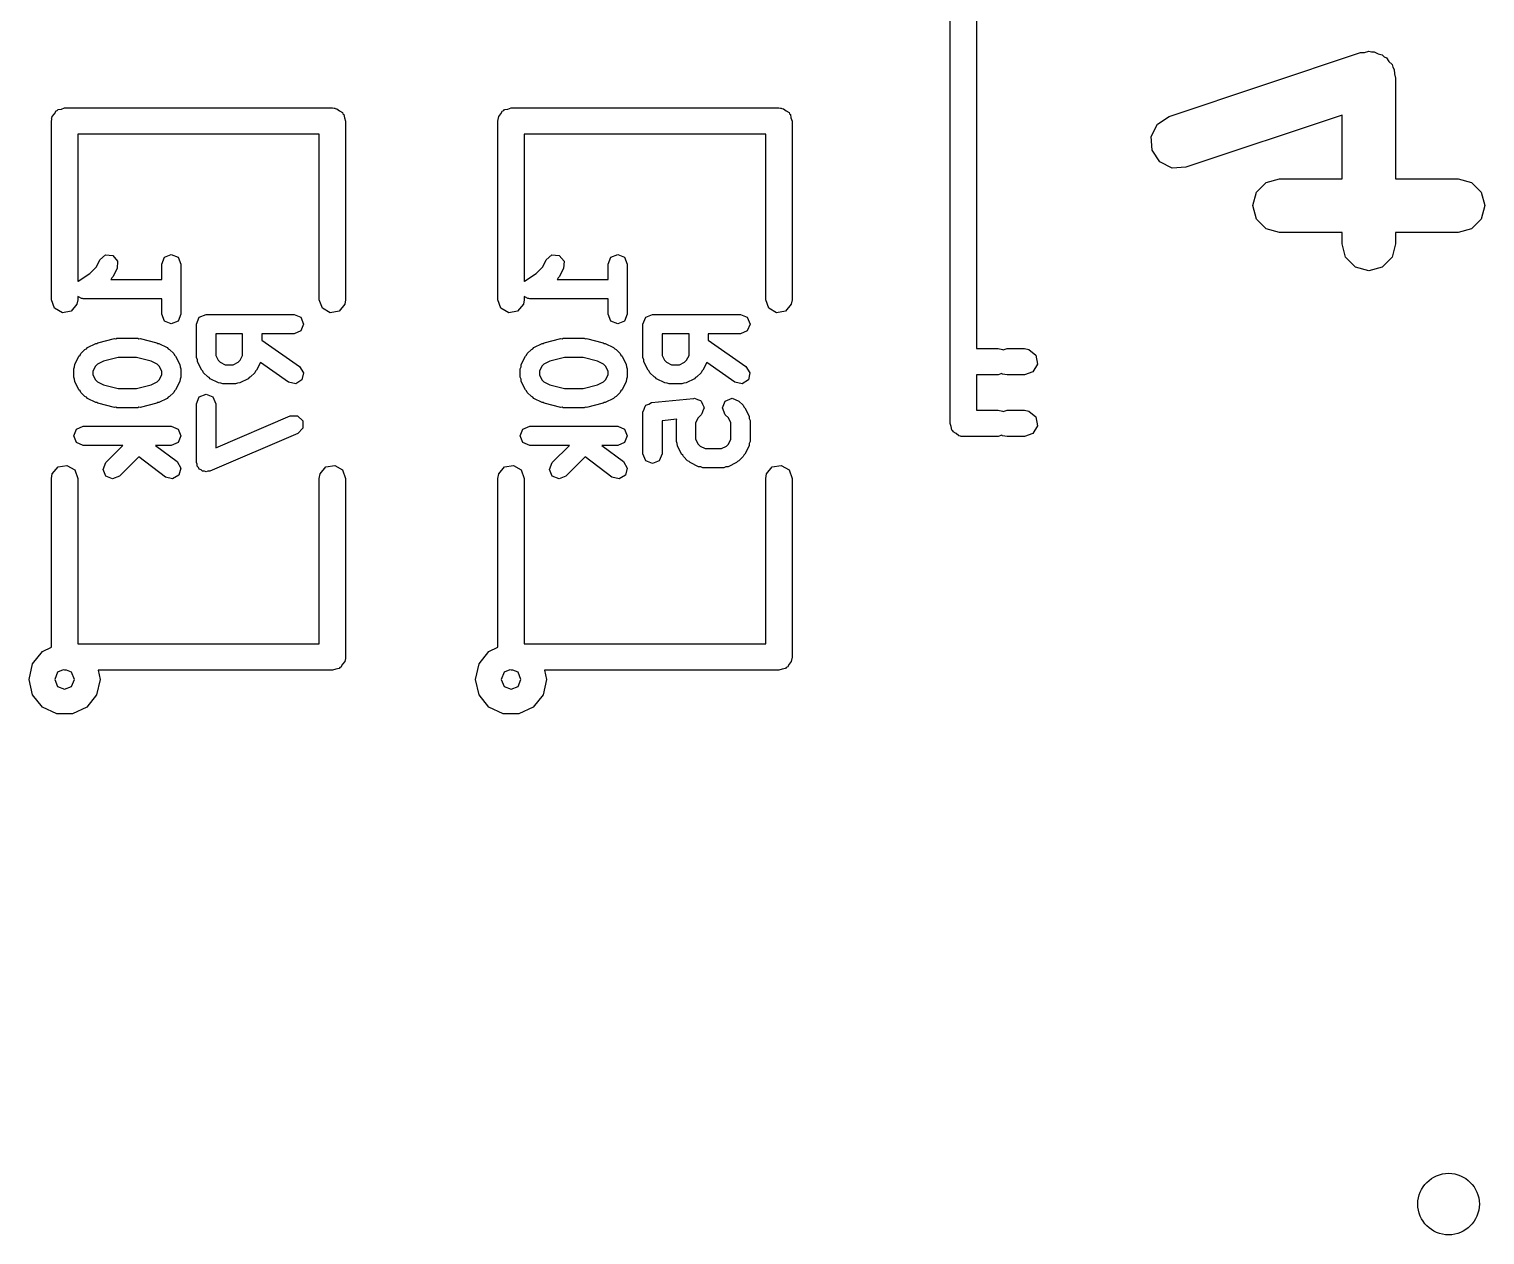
# Model space of a CAD drawing. Extents: x 0.07 to 1.94, y 0.19 to 1.53.
# Drawn here: x 1.272 to 1.5981, y 1.0381 to 1.3081 of the extents above; entities that cross this region are included whole.
import ezdxf

# ---------------------------------------------------------------- set-up
doc = ezdxf.new("R2010")
doc.units = 0
doc.header["$MEASUREMENT"] = 0
doc.layers.add('BLACK', color=7, linetype='CONTINUOUS')

msp = doc.modelspace()

# ---------------------------------------------------------------- linework, layer by layer
at = {"layer": 'BLACK', "linetype": 'CONTINUOUS'}
for p, q in [((1.47835, 1.2198), (1.47835, 1.401)), ((1.48425, 1.39805), (1.48425, 1.23655)), ((1.52738, 1.28855), (1.57024, 1.30283)), ((1.57024, 1.30283), (1.5712, 1.30289)), ((1.5712, 1.30289), (1.57213, 1.30314)), ((1.57213, 1.30314), (1.57272, 1.30298)), ((1.57272, 1.30298), (1.57334, 1.30302)), ((1.57334, 1.30302), (1.5742, 1.30259)), ((1.5742, 1.30259), (1.57513, 1.30234)), ((1.57513, 1.30234), (1.57557, 1.30191)), ((1.57557, 1.30191), (1.57611, 1.30163)), ((1.57611, 1.30163), (1.57665, 1.30083)), ((1.57665, 1.30083), (1.57733, 1.30014)), ((1.57733, 1.30014), (1.57749, 1.29955)), ((1.57749, 1.29955), (1.57783, 1.29904)), ((1.57783, 1.29904), (1.57788, 1.29808)), ((1.57788, 1.29808), (1.57813, 1.29714)), ((1.57813, 1.29714), (1.57813, 1.27457)), ((1.27709, 1.28801), (1.27716, 1.28813)), ((1.27716, 1.28813), (1.27723, 1.28851)), ((1.27723, 1.28851), (1.27772, 1.2891)), ((1.27772, 1.2891), (1.2781, 1.28976)), ((1.2781, 1.28976), (1.27835, 1.28985)), ((1.27835, 1.28985), (1.27852, 1.29006)), ((1.27852, 1.29006), (1.27928, 1.29019)), ((1.27928, 1.29019), (1.28, 1.29045)), ((1.28, 1.29045), (1.34, 1.29045)), ((1.34, 1.29045), (1.34038, 1.29039)), ((1.34038, 1.29039), (1.34051, 1.29041)), ((1.34051, 1.29041), (1.34063, 1.29034)), ((1.34063, 1.29034), (1.34101, 1.29027)), ((1.34101, 1.29027), (1.3416, 1.28978)), ((1.3416, 1.28978), (1.34226, 1.2894)), ((1.34226, 1.2894), (1.34235, 1.28915)), ((1.34235, 1.28915), (1.34256, 1.28898)), ((1.34256, 1.28898), (1.34269, 1.28822)), ((1.34269, 1.28822), (1.34295, 1.2875)), ((1.37709, 1.28801), (1.37716, 1.28813)), ((1.37716, 1.28813), (1.37723, 1.28851)), ((1.37723, 1.28851), (1.37772, 1.2891)), ((1.37772, 1.2891), (1.3781, 1.28976)), ((1.3781, 1.28976), (1.37835, 1.28985)), ((1.37835, 1.28985), (1.37852, 1.29006)), ((1.37852, 1.29006), (1.37928, 1.29019)), ((1.37928, 1.29019), (1.38, 1.29045)), ((1.38, 1.29045), (1.44, 1.29045)), ((1.44, 1.29045), (1.44038, 1.29039)), ((1.44038, 1.29039), (1.44051, 1.29041)), ((1.44051, 1.29041), (1.44063, 1.29034)), ((1.44063, 1.29034), (1.44101, 1.29027)), ((1.44101, 1.29027), (1.4416, 1.28978)), ((1.4416, 1.28978), (1.44226, 1.2894)), ((1.44226, 1.2894), (1.44235, 1.28915)), ((1.44235, 1.28915), (1.44256, 1.28898)), ((1.44256, 1.28898), (1.44269, 1.28822)), ((1.44269, 1.28822), (1.44295, 1.2875)), ((1.52479, 1.28684), (1.52738, 1.28855)), ((1.56613, 1.28882), (1.53117, 1.27717)), ((1.56613, 1.27457), (1.56613, 1.28882)), ((1.27705, 1.2875), (1.27711, 1.28788)), ((1.27705, 1.2475), (1.27705, 1.2875)), ((1.27711, 1.28788), (1.27709, 1.28801)), ((1.34295, 1.2875), (1.34295, 1.2475)), ((1.37705, 1.2875), (1.37711, 1.28788)), ((1.37705, 1.2475), (1.37705, 1.2875)), ((1.37711, 1.28788), (1.37709, 1.28801)), ((1.44295, 1.2875), (1.44295, 1.2475)), ((1.5234, 1.28406), (1.52479, 1.28684)), ((1.33705, 1.28455), (1.28295, 1.28455)), ((1.28295, 1.28455), (1.28295, 1.25158)), ((1.33705, 1.2475), (1.33705, 1.28455)), ((1.43705, 1.28455), (1.38295, 1.28455)), ((1.38295, 1.28455), (1.38295, 1.25158)), ((1.43705, 1.2475), (1.43705, 1.28455)), ((1.52358, 1.28096), (1.5234, 1.28406)), ((1.5253, 1.27837), (1.52358, 1.28096)), ((1.52807, 1.27698), (1.5253, 1.27837)), ((1.53117, 1.27717), (1.52807, 1.27698)), ((1.54694, 1.27157), (1.54913, 1.27377)), ((1.54913, 1.27377), (1.55213, 1.27457)), ((1.55213, 1.27457), (1.56613, 1.27457)), ((1.57813, 1.27457), (1.59213, 1.27457)), ((1.59213, 1.27457), (1.59513, 1.27377)), ((1.59513, 1.27377), (1.59733, 1.27157)), ((1.54613, 1.26857), (1.54694, 1.27157)), ((1.54694, 1.26557), (1.54613, 1.26857)), ((1.59733, 1.27157), (1.59813, 1.26857)), ((1.59813, 1.26857), (1.59733, 1.26557)), ((1.54913, 1.26338), (1.54694, 1.26557)), ((1.59733, 1.26557), (1.59513, 1.26338)), ((1.55213, 1.26257), (1.54913, 1.26338)), ((1.56613, 1.26257), (1.55213, 1.26257)), ((1.56613, 1.26), (1.56613, 1.26257)), ((1.59213, 1.26257), (1.57813, 1.26257)), ((1.57813, 1.26257), (1.57813, 1.26)), ((1.59513, 1.26338), (1.59213, 1.26257)), ((1.56694, 1.257), (1.56613, 1.26)), ((1.57813, 1.26), (1.57733, 1.257)), ((1.28711, 1.25488), (1.2879, 1.25644)), ((1.2879, 1.25644), (1.28914, 1.25752)), ((1.28914, 1.25752), (1.29078, 1.25741)), ((1.29078, 1.25741), (1.29186, 1.25616)), ((1.29186, 1.25616), (1.29174, 1.25452)), ((1.30174, 1.25548), (1.30237, 1.257)), ((1.30174, 1.252), (1.30174, 1.25548)), ((1.30237, 1.257), (1.30389, 1.25763)), ((1.30389, 1.25763), (1.30541, 1.257)), ((1.30541, 1.257), (1.30604, 1.25548)), ((1.30604, 1.25548), (1.30604, 1.24423)), ((1.38711, 1.25488), (1.3879, 1.25644)), ((1.3879, 1.25644), (1.38914, 1.25752)), ((1.38914, 1.25752), (1.39078, 1.25741)), ((1.39078, 1.25741), (1.39186, 1.25616)), ((1.39186, 1.25616), (1.39174, 1.25452)), ((1.40174, 1.25548), (1.40237, 1.257)), ((1.40174, 1.252), (1.40174, 1.25548)), ((1.40237, 1.257), (1.40389, 1.25763)), ((1.40389, 1.25763), (1.40541, 1.257)), ((1.40541, 1.257), (1.40604, 1.25548)), ((1.40604, 1.25548), (1.40604, 1.24423)), ((1.56913, 1.2548), (1.56694, 1.257)), ((1.57733, 1.257), (1.57513, 1.2548)), ((1.283, 1.25164), (1.28563, 1.2534)), ((1.28563, 1.2534), (1.28711, 1.25488)), ((1.29054, 1.25241), (1.2904, 1.25209)), ((1.2908, 1.25265), (1.29054, 1.25241)), ((1.29174, 1.25452), (1.2908, 1.25265)), ((1.383, 1.25164), (1.38563, 1.2534)), ((1.38563, 1.2534), (1.38711, 1.25488)), ((1.39054, 1.25241), (1.3904, 1.25209)), ((1.3908, 1.25265), (1.39054, 1.25241)), ((1.39174, 1.25452), (1.3908, 1.25265)), ((1.57213, 1.254), (1.56913, 1.2548)), ((1.57513, 1.2548), (1.57213, 1.254)), ((1.28295, 1.25158), (1.283, 1.25164)), ((1.2904, 1.25209), (1.29032, 1.252)), ((1.29032, 1.252), (1.30174, 1.252)), ((1.38295, 1.25158), (1.383, 1.25164)), ((1.3904, 1.25209), (1.39032, 1.252)), ((1.39032, 1.252), (1.40174, 1.252)), ((1.27774, 1.2456), (1.27705, 1.2475)), ((1.28277, 1.24649), (1.28148, 1.24494)), ((1.28295, 1.2475), (1.28277, 1.24649)), ((1.28325, 1.24809), (1.28295, 1.24822)), ((1.28295, 1.24822), (1.28295, 1.2475)), ((1.28377, 1.24775), (1.28325, 1.24809)), ((1.28399, 1.24779), (1.28377, 1.24775)), ((1.28419, 1.2477), (1.28399, 1.24779)), ((1.30174, 1.2477), (1.28419, 1.2477)), ((1.30174, 1.24423), (1.30174, 1.2477)), ((1.33774, 1.2456), (1.33705, 1.2475)), ((1.34277, 1.24649), (1.34148, 1.24494)), ((1.34295, 1.2475), (1.34277, 1.24649)), ((1.37774, 1.2456), (1.37705, 1.2475)), ((1.38277, 1.24649), (1.38148, 1.24494)), ((1.38295, 1.2475), (1.38277, 1.24649)), ((1.38325, 1.24809), (1.38295, 1.24822)), ((1.38295, 1.24822), (1.38295, 1.2475)), ((1.38377, 1.24775), (1.38325, 1.24809)), ((1.38399, 1.24779), (1.38377, 1.24775)), ((1.38419, 1.2477), (1.38399, 1.24779)), ((1.40174, 1.2477), (1.38419, 1.2477)), ((1.40174, 1.24423), (1.40174, 1.2477)), ((1.43774, 1.2456), (1.43705, 1.2475)), ((1.44277, 1.24649), (1.44148, 1.24494)), ((1.44295, 1.2475), (1.44277, 1.24649)), ((1.27949, 1.24459), (1.27774, 1.2456)), ((1.28148, 1.24494), (1.27949, 1.24459)), ((1.30237, 1.24271), (1.30174, 1.24423)), ((1.30389, 1.24208), (1.30237, 1.24271)), ((1.30541, 1.24271), (1.30389, 1.24208)), ((1.30604, 1.24423), (1.30541, 1.24271)), ((1.30954, 1.24204), (1.31017, 1.24356)), ((1.31017, 1.24356), (1.31169, 1.24419)), ((1.31169, 1.24419), (1.33139, 1.24419)), ((1.33139, 1.24419), (1.33291, 1.24356)), ((1.33291, 1.24356), (1.33354, 1.24204)), ((1.33949, 1.24459), (1.33774, 1.2456)), ((1.34148, 1.24494), (1.33949, 1.24459)), ((1.37949, 1.24459), (1.37774, 1.2456)), ((1.38148, 1.24494), (1.37949, 1.24459)), ((1.40237, 1.24271), (1.40174, 1.24423)), ((1.40389, 1.24208), (1.40237, 1.24271)), ((1.40541, 1.24271), (1.40389, 1.24208)), ((1.40604, 1.24423), (1.40541, 1.24271)), ((1.40954, 1.24204), (1.41017, 1.24356)), ((1.41017, 1.24356), (1.41169, 1.24419)), ((1.41169, 1.24419), (1.43139, 1.24419)), ((1.43139, 1.24419), (1.43291, 1.24356)), ((1.43291, 1.24356), (1.43354, 1.24204)), ((1.43949, 1.24459), (1.43774, 1.2456)), ((1.44148, 1.24494), (1.43949, 1.24459)), ((1.30954, 1.23454), (1.30954, 1.24204)), ((1.31986, 1.23989), (1.31384, 1.23989)), ((1.31384, 1.23989), (1.31384, 1.23504)), ((1.31986, 1.23504), (1.31986, 1.23989)), ((1.33139, 1.23989), (1.32416, 1.23989)), ((1.32416, 1.23989), (1.32416, 1.23847)), ((1.33291, 1.24052), (1.33139, 1.23989)), ((1.33354, 1.24204), (1.33291, 1.24052)), ((1.40954, 1.23454), (1.40954, 1.24204)), ((1.41986, 1.23989), (1.41384, 1.23989)), ((1.41384, 1.23989), (1.41384, 1.23504)), ((1.41986, 1.23504), (1.41986, 1.23989)), ((1.43139, 1.23989), (1.42416, 1.23989)), ((1.42416, 1.23989), (1.42416, 1.23847)), ((1.43291, 1.24052), (1.43139, 1.23989)), ((1.43354, 1.24204), (1.43291, 1.24052)), ((1.28361, 1.23543), (1.28455, 1.23637)), ((1.28455, 1.23637), (1.28487, 1.2365)), ((1.28487, 1.2365), (1.2851, 1.23677)), ((1.2851, 1.23677), (1.28698, 1.23771)), ((1.28698, 1.23771), (1.28722, 1.23772)), ((1.28722, 1.23772), (1.28742, 1.23787)), ((1.28742, 1.23787), (1.29117, 1.23881)), ((1.29117, 1.23881), (1.29144, 1.23877)), ((1.29144, 1.23877), (1.29169, 1.23887)), ((1.29169, 1.23887), (1.29639, 1.23887)), ((1.29639, 1.23887), (1.29664, 1.23877)), ((1.29664, 1.23877), (1.29691, 1.23881)), ((1.29691, 1.23881), (1.30066, 1.23787)), ((1.30066, 1.23787), (1.30086, 1.23772)), ((1.30086, 1.23772), (1.3011, 1.23771)), ((1.3011, 1.23771), (1.30298, 1.23677)), ((1.30298, 1.23677), (1.30321, 1.2365)), ((1.30321, 1.2365), (1.30353, 1.23637)), ((1.30353, 1.23637), (1.30447, 1.23543)), ((1.32416, 1.23847), (1.33262, 1.23254)), ((1.38361, 1.23543), (1.38455, 1.23637)), ((1.38455, 1.23637), (1.38487, 1.2365)), ((1.38487, 1.2365), (1.3851, 1.23677)), ((1.3851, 1.23677), (1.38698, 1.23771)), ((1.38698, 1.23771), (1.38722, 1.23772)), ((1.38722, 1.23772), (1.38742, 1.23787)), ((1.38742, 1.23787), (1.39117, 1.23881)), ((1.39117, 1.23881), (1.39144, 1.23877)), ((1.39144, 1.23877), (1.39169, 1.23887)), ((1.39169, 1.23887), (1.39639, 1.23887)), ((1.39639, 1.23887), (1.39664, 1.23877)), ((1.39664, 1.23877), (1.39691, 1.23881)), ((1.39691, 1.23881), (1.40066, 1.23787)), ((1.40066, 1.23787), (1.40086, 1.23772)), ((1.40086, 1.23772), (1.4011, 1.23771)), ((1.4011, 1.23771), (1.40298, 1.23677)), ((1.40298, 1.23677), (1.40321, 1.2365)), ((1.40321, 1.2365), (1.40353, 1.23637)), ((1.40353, 1.23637), (1.40447, 1.23543)), ((1.42416, 1.23847), (1.43262, 1.23254)), ((1.48425, 1.23655), (1.4891, 1.23655)), ((1.4891, 1.23655), (1.49011, 1.23637)), ((1.49011, 1.23637), (1.49026, 1.23625)), ((1.49026, 1.23625), (1.4911, 1.23655)), ((1.4911, 1.23655), (1.495, 1.23655)), ((1.495, 1.23655), (1.49601, 1.23637)), ((1.49601, 1.23637), (1.49756, 1.23508)), ((1.28223, 1.23249), (1.28227, 1.23299)), ((1.28227, 1.23299), (1.28321, 1.23487)), ((1.28321, 1.23487), (1.28347, 1.2351)), ((1.28347, 1.2351), (1.28361, 1.23543)), ((1.2869, 1.23263), (1.28634, 1.23152)), ((1.28734, 1.23308), (1.2869, 1.23263)), ((1.28869, 1.23375), (1.28734, 1.23308)), ((1.29196, 1.23457), (1.28869, 1.23375)), ((1.29612, 1.23457), (1.29196, 1.23457)), ((1.29939, 1.23375), (1.29612, 1.23457)), ((1.30074, 1.23308), (1.29939, 1.23375)), ((1.30118, 1.23263), (1.30074, 1.23308)), ((1.30174, 1.23152), (1.30118, 1.23263)), ((1.30447, 1.23543), (1.30461, 1.2351)), ((1.30461, 1.2351), (1.30487, 1.23487)), ((1.30487, 1.23487), (1.30581, 1.23299)), ((1.30581, 1.23299), (1.30585, 1.23249)), ((1.30973, 1.23407), (1.30954, 1.23454)), ((1.30977, 1.23357), (1.30973, 1.23407)), ((1.31071, 1.2317), (1.30977, 1.23357)), ((1.31384, 1.23504), (1.31439, 1.23393)), ((1.31439, 1.23393), (1.31484, 1.23349)), ((1.31484, 1.23349), (1.31595, 1.23293)), ((1.31595, 1.23293), (1.31775, 1.23293)), ((1.31775, 1.23293), (1.31886, 1.23349)), ((1.31886, 1.23349), (1.3193, 1.23393)), ((1.3193, 1.23393), (1.31986, 1.23504)), ((1.32386, 1.23343), (1.32299, 1.2317)), ((1.33016, 1.22902), (1.32386, 1.23343)), ((1.38223, 1.23249), (1.38227, 1.23299)), ((1.38227, 1.23299), (1.38321, 1.23487)), ((1.38321, 1.23487), (1.38347, 1.2351)), ((1.38347, 1.2351), (1.38361, 1.23543)), ((1.3869, 1.23263), (1.38634, 1.23152)), ((1.38734, 1.23308), (1.3869, 1.23263)), ((1.38869, 1.23375), (1.38734, 1.23308)), ((1.39196, 1.23457), (1.38869, 1.23375)), ((1.39612, 1.23457), (1.39196, 1.23457)), ((1.39939, 1.23375), (1.39612, 1.23457)), ((1.40074, 1.23308), (1.39939, 1.23375)), ((1.40118, 1.23263), (1.40074, 1.23308)), ((1.40174, 1.23152), (1.40118, 1.23263)), ((1.40447, 1.23543), (1.40461, 1.2351)), ((1.40461, 1.2351), (1.40487, 1.23487)), ((1.40487, 1.23487), (1.40581, 1.23299)), ((1.40581, 1.23299), (1.40585, 1.23249)), ((1.40973, 1.23407), (1.40954, 1.23454)), ((1.40977, 1.23357), (1.40973, 1.23407)), ((1.41071, 1.2317), (1.40977, 1.23357)), ((1.41384, 1.23504), (1.4144, 1.23393)), ((1.4144, 1.23393), (1.41484, 1.23349)), ((1.41484, 1.23349), (1.41595, 1.23293)), ((1.41595, 1.23293), (1.41775, 1.23293)), ((1.41775, 1.23293), (1.41886, 1.23349)), ((1.41886, 1.23349), (1.4193, 1.23393)), ((1.4193, 1.23393), (1.41986, 1.23504)), ((1.42386, 1.23343), (1.42299, 1.2317)), ((1.43016, 1.22902), (1.42386, 1.23343)), ((1.49791, 1.23309), (1.4969, 1.23134)), ((1.49756, 1.23508), (1.49791, 1.23309)), ((1.28204, 1.23203), (1.28223, 1.23249)), ((1.28204, 1.23015), (1.28204, 1.23203)), ((1.28223, 1.22969), (1.28204, 1.23015)), ((1.28227, 1.22919), (1.28223, 1.22969)), ((1.28634, 1.23152), (1.28634, 1.23066)), ((1.28634, 1.23066), (1.2869, 1.22955)), ((1.2869, 1.22955), (1.28734, 1.22911)), ((1.30074, 1.22911), (1.30118, 1.22955)), ((1.30118, 1.22955), (1.30174, 1.23066)), ((1.30174, 1.23066), (1.30174, 1.23152)), ((1.30585, 1.22969), (1.30581, 1.22919)), ((1.30585, 1.23249), (1.30604, 1.23203)), ((1.30604, 1.23015), (1.30585, 1.22969)), ((1.30604, 1.23203), (1.30604, 1.23015)), ((1.31097, 1.23147), (1.31071, 1.2317)), ((1.31111, 1.23114), (1.31097, 1.23147)), ((1.31205, 1.2302), (1.31111, 1.23114)), ((1.31237, 1.23007), (1.31205, 1.2302)), ((1.3126, 1.2298), (1.31237, 1.23007)), ((1.31448, 1.22886), (1.3126, 1.2298)), ((1.32109, 1.2298), (1.31922, 1.22886)), ((1.32133, 1.23007), (1.32109, 1.2298)), ((1.32165, 1.2302), (1.32133, 1.23007)), ((1.32259, 1.23114), (1.32165, 1.2302)), ((1.32273, 1.23147), (1.32259, 1.23114)), ((1.32299, 1.2317), (1.32273, 1.23147)), ((1.33315, 1.22955), (1.33176, 1.22867)), ((1.33262, 1.23254), (1.33351, 1.23116)), ((1.33351, 1.23116), (1.33315, 1.22955)), ((1.38204, 1.23203), (1.38223, 1.23249)), ((1.38204, 1.23015), (1.38204, 1.23203)), ((1.38223, 1.22969), (1.38204, 1.23015)), ((1.38227, 1.22919), (1.38223, 1.22969)), ((1.38634, 1.23152), (1.38634, 1.23066)), ((1.38634, 1.23066), (1.3869, 1.22955)), ((1.3869, 1.22955), (1.38734, 1.22911)), ((1.40074, 1.22911), (1.40118, 1.22955)), ((1.40118, 1.22955), (1.40174, 1.23066)), ((1.40174, 1.23066), (1.40174, 1.23152)), ((1.40585, 1.22969), (1.40581, 1.22919)), ((1.40585, 1.23249), (1.40604, 1.23203)), ((1.40604, 1.23015), (1.40585, 1.22969)), ((1.40604, 1.23203), (1.40604, 1.23015)), ((1.41097, 1.23147), (1.41071, 1.2317)), ((1.41111, 1.23114), (1.41097, 1.23147)), ((1.41205, 1.2302), (1.41111, 1.23114)), ((1.41237, 1.23007), (1.41205, 1.2302)), ((1.4126, 1.2298), (1.41237, 1.23007)), ((1.41448, 1.22886), (1.4126, 1.2298)), ((1.42109, 1.2298), (1.41922, 1.22886)), ((1.42133, 1.23007), (1.42109, 1.2298)), ((1.42165, 1.2302), (1.42133, 1.23007)), ((1.42259, 1.23114), (1.42165, 1.2302)), ((1.42273, 1.23147), (1.42259, 1.23114)), ((1.42299, 1.2317), (1.42273, 1.23147)), ((1.43315, 1.22955), (1.43176, 1.22867)), ((1.43262, 1.23254), (1.43351, 1.23116)), ((1.43351, 1.23116), (1.43315, 1.22955)), ((1.4891, 1.23065), (1.48425, 1.23065)), ((1.48425, 1.23065), (1.48425, 1.22275)), ((1.48994, 1.23095), (1.4891, 1.23065)), ((1.49009, 1.23083), (1.48994, 1.23095)), ((1.4911, 1.23065), (1.49009, 1.23083)), ((1.495, 1.23065), (1.4911, 1.23065)), ((1.4969, 1.23134), (1.495, 1.23065)), ((1.28321, 1.22732), (1.28227, 1.22919)), ((1.28347, 1.22709), (1.28321, 1.22732)), ((1.28361, 1.22676), (1.28347, 1.22709)), ((1.28455, 1.22582), (1.28361, 1.22676)), ((1.28734, 1.22911), (1.28869, 1.22843)), ((1.28869, 1.22843), (1.29196, 1.22761)), ((1.29196, 1.22761), (1.29612, 1.22761)), ((1.29612, 1.22761), (1.29939, 1.22843)), ((1.29939, 1.22843), (1.30074, 1.22911)), ((1.30447, 1.22676), (1.30353, 1.22582)), ((1.30461, 1.22709), (1.30447, 1.22676)), ((1.30487, 1.22732), (1.30461, 1.22709)), ((1.30581, 1.22919), (1.30487, 1.22732)), ((1.31017, 1.22574), (1.31169, 1.22637)), ((1.31169, 1.22637), (1.31321, 1.22574)), ((1.31498, 1.22882), (1.31448, 1.22886)), ((1.31544, 1.22863), (1.31498, 1.22882)), ((1.31826, 1.22863), (1.31544, 1.22863)), ((1.31872, 1.22882), (1.31826, 1.22863)), ((1.31922, 1.22886), (1.31872, 1.22882)), ((1.33176, 1.22867), (1.33016, 1.22902)), ((1.38321, 1.22732), (1.38227, 1.22919)), ((1.38347, 1.22709), (1.38321, 1.22732)), ((1.38361, 1.22676), (1.38347, 1.22709)), ((1.38455, 1.22582), (1.38361, 1.22676)), ((1.38734, 1.22911), (1.38869, 1.22843)), ((1.38869, 1.22843), (1.39196, 1.22761)), ((1.39196, 1.22761), (1.39612, 1.22761)), ((1.39612, 1.22761), (1.39939, 1.22843)), ((1.39939, 1.22843), (1.40074, 1.22911)), ((1.40447, 1.22676), (1.40353, 1.22582)), ((1.40461, 1.22709), (1.40447, 1.22676)), ((1.40487, 1.22732), (1.40461, 1.22709)), ((1.40581, 1.22919), (1.40487, 1.22732)), ((1.41498, 1.22882), (1.41448, 1.22886)), ((1.41544, 1.22863), (1.41498, 1.22882)), ((1.41826, 1.22863), (1.41544, 1.22863)), ((1.41872, 1.22882), (1.41826, 1.22863)), ((1.41922, 1.22886), (1.41872, 1.22882)), ((1.43176, 1.22867), (1.43016, 1.22902)), ((1.28487, 1.22568), (1.28455, 1.22582)), ((1.2851, 1.22542), (1.28487, 1.22568)), ((1.28698, 1.22448), (1.2851, 1.22542)), ((1.28722, 1.22446), (1.28698, 1.22448)), ((1.28742, 1.22432), (1.28722, 1.22446)), ((1.29117, 1.22338), (1.28742, 1.22432)), ((1.29144, 1.22342), (1.29117, 1.22338)), ((1.29169, 1.22331), (1.29144, 1.22342)), ((1.29639, 1.22331), (1.29169, 1.22331)), ((1.29664, 1.22342), (1.29639, 1.22331)), ((1.29691, 1.22338), (1.29664, 1.22342)), ((1.30066, 1.22432), (1.29691, 1.22338)), ((1.30086, 1.22446), (1.30066, 1.22432)), ((1.3011, 1.22448), (1.30086, 1.22446)), ((1.30298, 1.22542), (1.3011, 1.22448)), ((1.30321, 1.22568), (1.30298, 1.22542)), ((1.30353, 1.22582), (1.30321, 1.22568)), ((1.30954, 1.22422), (1.31017, 1.22574)), ((1.30954, 1.21108), (1.30954, 1.22422)), ((1.31321, 1.22574), (1.31384, 1.22422)), ((1.31384, 1.22422), (1.31384, 1.21434)), ((1.38487, 1.22568), (1.38455, 1.22582)), ((1.3851, 1.22542), (1.38487, 1.22568)), ((1.38698, 1.22448), (1.3851, 1.22542)), ((1.38722, 1.22446), (1.38698, 1.22448)), ((1.38742, 1.22432), (1.38722, 1.22446)), ((1.39117, 1.22338), (1.38742, 1.22432)), ((1.39144, 1.22342), (1.39117, 1.22338)), ((1.39169, 1.22331), (1.39144, 1.22342)), ((1.39639, 1.22331), (1.39169, 1.22331)), ((1.39664, 1.22342), (1.39639, 1.22331)), ((1.39691, 1.22338), (1.39664, 1.22342)), ((1.40066, 1.22432), (1.39691, 1.22338)), ((1.40086, 1.22446), (1.40066, 1.22432)), ((1.4011, 1.22448), (1.40086, 1.22446)), ((1.40298, 1.22542), (1.4011, 1.22448)), ((1.40321, 1.22568), (1.40298, 1.22542)), ((1.40353, 1.22582), (1.40321, 1.22568)), ((1.40954, 1.22234), (1.40982, 1.22301)), ((1.40982, 1.22301), (1.41003, 1.2237)), ((1.41003, 1.2237), (1.41013, 1.22376)), ((1.41013, 1.22376), (1.41017, 1.22386)), ((1.41017, 1.22386), (1.41084, 1.22414)), ((1.41084, 1.22414), (1.41148, 1.22448)), ((1.41148, 1.22448), (1.42086, 1.22542)), ((1.42086, 1.22542), (1.42097, 1.22538)), ((1.42097, 1.22538), (1.42107, 1.22543)), ((1.42107, 1.22543), (1.42174, 1.22515)), ((1.42174, 1.22515), (1.42243, 1.22494)), ((1.42243, 1.22494), (1.42249, 1.22484)), ((1.42249, 1.22484), (1.42259, 1.2248)), ((1.42259, 1.2248), (1.42287, 1.22413)), ((1.42287, 1.22413), (1.42321, 1.22349)), ((1.42322, 1.22328), (1.42294, 1.22261)), ((1.42321, 1.22349), (1.42318, 1.22338)), ((1.42318, 1.22338), (1.42322, 1.22328)), ((1.42736, 1.22328), (1.42799, 1.2248)), ((1.42799, 1.22176), (1.42736, 1.22328)), ((1.42799, 1.2248), (1.42951, 1.22543)), ((1.42951, 1.22543), (1.43103, 1.2248)), ((1.43103, 1.2248), (1.43197, 1.22386)), ((1.43197, 1.22386), (1.43211, 1.22353)), ((1.43211, 1.22353), (1.43237, 1.2233)), ((1.43237, 1.2233), (1.43331, 1.22143)), ((1.31384, 1.21434), (1.33054, 1.2215)), ((1.33054, 1.2215), (1.33219, 1.22152)), ((1.33219, 1.22152), (1.33337, 1.22037)), ((1.33337, 1.22037), (1.33339, 1.21873)), ((1.40954, 1.21296), (1.40954, 1.22234)), ((1.41715, 1.22073), (1.41384, 1.22039)), ((1.41384, 1.22039), (1.41384, 1.21296)), ((1.41704, 1.22046), (1.41715, 1.22073)), ((1.41704, 1.21577), (1.41704, 1.22046)), ((1.4219, 1.22107), (1.42134, 1.21996)), ((1.42134, 1.21996), (1.42134, 1.21628)), ((1.42259, 1.22176), (1.4219, 1.22107)), ((1.42263, 1.22186), (1.42259, 1.22176)), ((1.42273, 1.22192), (1.42263, 1.22186)), ((1.42294, 1.22261), (1.42273, 1.22192)), ((1.42868, 1.22107), (1.42799, 1.22176)), ((1.42924, 1.21996), (1.42868, 1.22107)), ((1.42924, 1.21628), (1.42924, 1.21996)), ((1.43331, 1.22143), (1.43335, 1.22093)), ((1.43335, 1.22093), (1.43354, 1.22046)), ((1.43354, 1.22046), (1.43354, 1.21577)), ((1.47861, 1.21908), (1.47835, 1.2198)), ((1.48425, 1.22275), (1.4891, 1.22275)), ((1.4891, 1.22275), (1.49011, 1.22257)), ((1.49011, 1.22257), (1.49026, 1.22245)), ((1.49026, 1.22245), (1.4911, 1.22275)), ((1.4911, 1.22275), (1.495, 1.22275)), ((1.495, 1.22275), (1.49601, 1.22257)), ((1.49601, 1.22257), (1.49756, 1.22128)), ((1.49756, 1.22128), (1.49791, 1.21929)), ((1.28204, 1.21702), (1.28267, 1.21854)), ((1.28267, 1.2155), (1.28204, 1.21702)), ((1.28267, 1.21854), (1.28419, 1.21917)), ((1.28419, 1.21917), (1.30389, 1.21917)), ((1.30389, 1.21917), (1.30541, 1.21854)), ((1.30541, 1.21854), (1.30604, 1.21702)), ((1.30604, 1.21702), (1.30541, 1.2155)), ((1.33224, 1.21755), (1.31254, 1.20911)), ((1.33339, 1.21873), (1.33224, 1.21755)), ((1.38204, 1.21702), (1.38267, 1.21854)), ((1.38267, 1.2155), (1.38204, 1.21702)), ((1.38267, 1.21854), (1.38419, 1.21917)), ((1.38419, 1.21917), (1.40389, 1.21917)), ((1.40389, 1.21917), (1.40541, 1.21854)), ((1.40541, 1.21854), (1.40604, 1.21702)), ((1.40604, 1.21702), (1.40541, 1.2155)), ((1.47874, 1.21832), (1.47861, 1.21908)), ((1.47895, 1.21815), (1.47874, 1.21832)), ((1.47904, 1.2179), (1.47895, 1.21815)), ((1.4797, 1.21752), (1.47904, 1.2179)), ((1.48029, 1.21703), (1.4797, 1.21752)), ((1.48067, 1.21696), (1.48029, 1.21703)), ((1.48079, 1.21689), (1.48067, 1.21696)), ((1.48092, 1.21691), (1.48079, 1.21689)), ((1.4813, 1.21685), (1.48092, 1.21691)), ((1.4891, 1.21685), (1.4813, 1.21685)), ((1.48994, 1.21715), (1.4891, 1.21685)), ((1.49009, 1.21703), (1.48994, 1.21715)), ((1.4911, 1.21685), (1.49009, 1.21703)), ((1.495, 1.21685), (1.4911, 1.21685)), ((1.4969, 1.21754), (1.495, 1.21685)), ((1.49791, 1.21929), (1.4969, 1.21754)), ((1.28419, 1.21487), (1.28267, 1.2155)), ((1.29307, 1.21487), (1.28419, 1.21487)), ((1.28924, 1.21104), (1.29307, 1.21487)), ((1.30389, 1.21487), (1.30033, 1.21487)), ((1.30033, 1.21487), (1.30518, 1.21124)), ((1.30541, 1.2155), (1.30389, 1.21487)), ((1.38419, 1.21487), (1.38267, 1.2155)), ((1.39307, 1.21487), (1.38419, 1.21487)), ((1.38924, 1.21104), (1.39307, 1.21487)), ((1.40389, 1.21487), (1.40033, 1.21487)), ((1.40033, 1.21487), (1.40518, 1.21124)), ((1.40541, 1.2155), (1.40389, 1.21487)), ((1.41724, 1.21531), (1.41704, 1.21577)), ((1.41727, 1.21481), (1.41724, 1.21531)), ((1.41821, 1.21294), (1.41727, 1.21481)), ((1.42134, 1.21628), (1.4219, 1.21517)), ((1.4219, 1.21517), (1.42234, 1.21473)), ((1.42234, 1.21473), (1.42345, 1.21417)), ((1.42345, 1.21417), (1.42713, 1.21417)), ((1.42713, 1.21417), (1.42824, 1.21473)), ((1.42824, 1.21473), (1.42868, 1.21517)), ((1.42868, 1.21517), (1.42924, 1.21628)), ((1.43331, 1.21481), (1.43237, 1.21294)), ((1.43335, 1.21531), (1.43331, 1.21481)), ((1.43354, 1.21577), (1.43335, 1.21531)), ((1.27723, 1.20851), (1.27852, 1.21006)), ((1.27852, 1.21006), (1.28051, 1.21041)), ((1.28051, 1.21041), (1.28226, 1.2094)), ((1.28861, 1.20952), (1.28924, 1.21104)), ((1.29659, 1.21231), (1.29228, 1.208)), ((1.3026, 1.2078), (1.29659, 1.21231)), ((1.30518, 1.21124), (1.30602, 1.20982)), ((1.30602, 1.20982), (1.30561, 1.20823)), ((1.30971, 1.21068), (1.30954, 1.21108)), ((1.30971, 1.21024), (1.30971, 1.21068)), ((1.31001, 1.20995), (1.30971, 1.21024)), ((1.31017, 1.20956), (1.31001, 1.20995)), ((1.33723, 1.20851), (1.33852, 1.21006)), ((1.33852, 1.21006), (1.34051, 1.21041)), ((1.34051, 1.21041), (1.34226, 1.2094)), ((1.37723, 1.20851), (1.37852, 1.21006)), ((1.37852, 1.21006), (1.38051, 1.21041)), ((1.38051, 1.21041), (1.38226, 1.2094)), ((1.38861, 1.20952), (1.38924, 1.21104)), ((1.39659, 1.21231), (1.39228, 1.208)), ((1.4026, 1.2078), (1.39659, 1.21231)), ((1.40518, 1.21124), (1.40602, 1.20982)), ((1.40602, 1.20982), (1.40561, 1.20823)), ((1.41017, 1.21144), (1.40954, 1.21296)), ((1.41169, 1.21081), (1.41017, 1.21144)), ((1.41321, 1.21144), (1.41169, 1.21081)), ((1.41384, 1.21296), (1.41321, 1.21144)), ((1.41848, 1.2127), (1.41821, 1.21294)), ((1.41861, 1.21238), (1.41848, 1.2127)), ((1.41955, 1.21144), (1.41861, 1.21238)), ((1.41988, 1.2113), (1.41955, 1.21144)), ((1.42011, 1.21104), (1.41988, 1.2113)), ((1.42199, 1.2101), (1.42011, 1.21104)), ((1.42248, 1.21006), (1.42199, 1.2101)), ((1.42295, 1.20987), (1.42248, 1.21006)), ((1.42764, 1.20987), (1.42295, 1.20987)), ((1.4281, 1.21006), (1.42764, 1.20987)), ((1.4286, 1.2101), (1.4281, 1.21006)), ((1.43048, 1.21104), (1.4286, 1.2101)), ((1.43071, 1.2113), (1.43048, 1.21104)), ((1.43103, 1.21144), (1.43071, 1.2113)), ((1.43197, 1.21238), (1.43103, 1.21144)), ((1.43211, 1.2127), (1.43197, 1.21238)), ((1.43237, 1.21294), (1.43211, 1.2127)), ((1.43723, 1.20851), (1.43852, 1.21006)), ((1.43852, 1.21006), (1.44051, 1.21041)), ((1.44051, 1.21041), (1.44226, 1.2094)), ((1.27705, 1.2075), (1.27723, 1.20851)), ((1.27705, 1.16968), (1.27705, 1.2075)), ((1.28226, 1.2094), (1.28295, 1.2075)), ((1.28295, 1.2075), (1.28295, 1.17045)), ((1.28924, 1.208), (1.28861, 1.20952)), ((1.29076, 1.20737), (1.28924, 1.208)), ((1.29228, 1.208), (1.29076, 1.20737)), ((1.30419, 1.20739), (1.3026, 1.2078)), ((1.30561, 1.20823), (1.30419, 1.20739)), ((1.31058, 1.20939), (1.31017, 1.20956)), ((1.31089, 1.20909), (1.31058, 1.20939)), ((1.31131, 1.20909), (1.31089, 1.20909)), ((1.31169, 1.20893), (1.31131, 1.20909)), ((1.3121, 1.2091), (1.31169, 1.20893)), ((1.31254, 1.20911), (1.3121, 1.2091)), ((1.33705, 1.2075), (1.33723, 1.20851)), ((1.33705, 1.17045), (1.33705, 1.2075)), ((1.34226, 1.2094), (1.34295, 1.2075)), ((1.34295, 1.2075), (1.34295, 1.1675)), ((1.37705, 1.2075), (1.37723, 1.20851)), ((1.37705, 1.16968), (1.37705, 1.2075)), ((1.38226, 1.2094), (1.38295, 1.2075)), ((1.38295, 1.2075), (1.38295, 1.17045)), ((1.38924, 1.208), (1.38861, 1.20952)), ((1.39076, 1.20737), (1.38924, 1.208)), ((1.39228, 1.208), (1.39076, 1.20737)), ((1.40419, 1.20739), (1.4026, 1.2078)), ((1.40561, 1.20823), (1.40419, 1.20739)), ((1.43705, 1.2075), (1.43723, 1.20851)), ((1.43705, 1.17045), (1.43705, 1.2075)), ((1.44226, 1.2094), (1.44295, 1.2075)), ((1.44295, 1.2075), (1.44295, 1.1675)), ((1.27283, 1.16595), (1.27504, 1.16872)), ((1.27504, 1.16872), (1.27705, 1.16968)), ((1.28295, 1.17045), (1.33705, 1.17045)), ((1.34295, 1.1675), (1.34289, 1.16712)), ((1.37283, 1.16595), (1.37504, 1.16872)), ((1.37504, 1.16872), (1.37705, 1.16968)), ((1.38295, 1.17045), (1.43705, 1.17045)), ((1.44295, 1.1675), (1.44289, 1.16712)), ((1.27205, 1.1625), (1.27283, 1.16595)), ((1.27971, 1.1646), (1.27843, 1.16407)), ((1.28, 1.16455), (1.27971, 1.1646)), ((1.28041, 1.16455), (1.28, 1.16455)), ((1.28157, 1.16407), (1.28041, 1.16455)), ((1.34, 1.16455), (1.28749, 1.16455)), ((1.28749, 1.16455), (1.28795, 1.1625)), ((1.34072, 1.16481), (1.34, 1.16455)), ((1.34148, 1.16494), (1.34072, 1.16481)), ((1.34165, 1.16515), (1.34148, 1.16494)), ((1.3419, 1.16524), (1.34165, 1.16515)), ((1.34228, 1.1659), (1.3419, 1.16524)), ((1.34277, 1.16649), (1.34228, 1.1659)), ((1.34284, 1.16687), (1.34277, 1.16649)), ((1.34291, 1.16699), (1.34284, 1.16687)), ((1.34289, 1.16712), (1.34291, 1.16699)), ((1.37205, 1.1625), (1.37283, 1.16595)), ((1.37971, 1.1646), (1.37843, 1.16407)), ((1.38, 1.16455), (1.37971, 1.1646)), ((1.38041, 1.16455), (1.38, 1.16455)), ((1.38157, 1.16407), (1.38041, 1.16455)), ((1.44, 1.16455), (1.38749, 1.16455)), ((1.38749, 1.16455), (1.38795, 1.1625)), ((1.44072, 1.16481), (1.44, 1.16455)), ((1.44148, 1.16494), (1.44072, 1.16481)), ((1.44165, 1.16515), (1.44148, 1.16494)), ((1.4419, 1.16524), (1.44165, 1.16515)), ((1.44228, 1.1659), (1.4419, 1.16524)), ((1.44277, 1.16649), (1.44228, 1.1659)), ((1.44284, 1.16687), (1.44277, 1.16649)), ((1.44291, 1.16699), (1.44284, 1.16687)), ((1.44289, 1.16712), (1.44291, 1.16699)), ((1.27283, 1.15905), (1.27205, 1.1625)), ((1.27843, 1.16407), (1.27778, 1.1625)), ((1.27778, 1.1625), (1.27843, 1.16093)), ((1.27843, 1.16093), (1.28, 1.16028)), ((1.28, 1.16028), (1.28157, 1.16093)), ((1.28222, 1.1625), (1.28157, 1.16407)), ((1.28157, 1.16093), (1.28222, 1.1625)), ((1.28795, 1.1625), (1.28717, 1.15905)), ((1.37283, 1.15905), (1.37205, 1.1625)), ((1.37843, 1.16407), (1.37778, 1.1625)), ((1.37778, 1.1625), (1.37843, 1.16093)), ((1.37843, 1.16093), (1.38, 1.16028)), ((1.38, 1.16028), (1.38157, 1.16093)), ((1.38222, 1.1625), (1.38157, 1.16407)), ((1.38157, 1.16093), (1.38222, 1.1625)), ((1.38795, 1.1625), (1.38717, 1.15905)), ((1.27504, 1.15628), (1.27283, 1.15905)), ((1.28717, 1.15905), (1.28496, 1.15628)), ((1.37504, 1.15628), (1.37283, 1.15905)), ((1.38717, 1.15905), (1.38496, 1.15628)), ((1.27823, 1.15475), (1.27504, 1.15628)), ((1.28177, 1.15475), (1.27823, 1.15475)), ((1.28496, 1.15628), (1.28177, 1.15475)), ((1.37823, 1.15475), (1.37504, 1.15628)), ((1.38177, 1.15475), (1.37823, 1.15475)), ((1.38496, 1.15628), (1.38177, 1.15475))]:
    msp.add_line(p, q, dxfattribs=at)
at = {"layer": 'BLACK'}
msp.add_circle((1.59, 1.045), 0.00689, dxfattribs=at)

doc.saveas('drawing.dxf')
